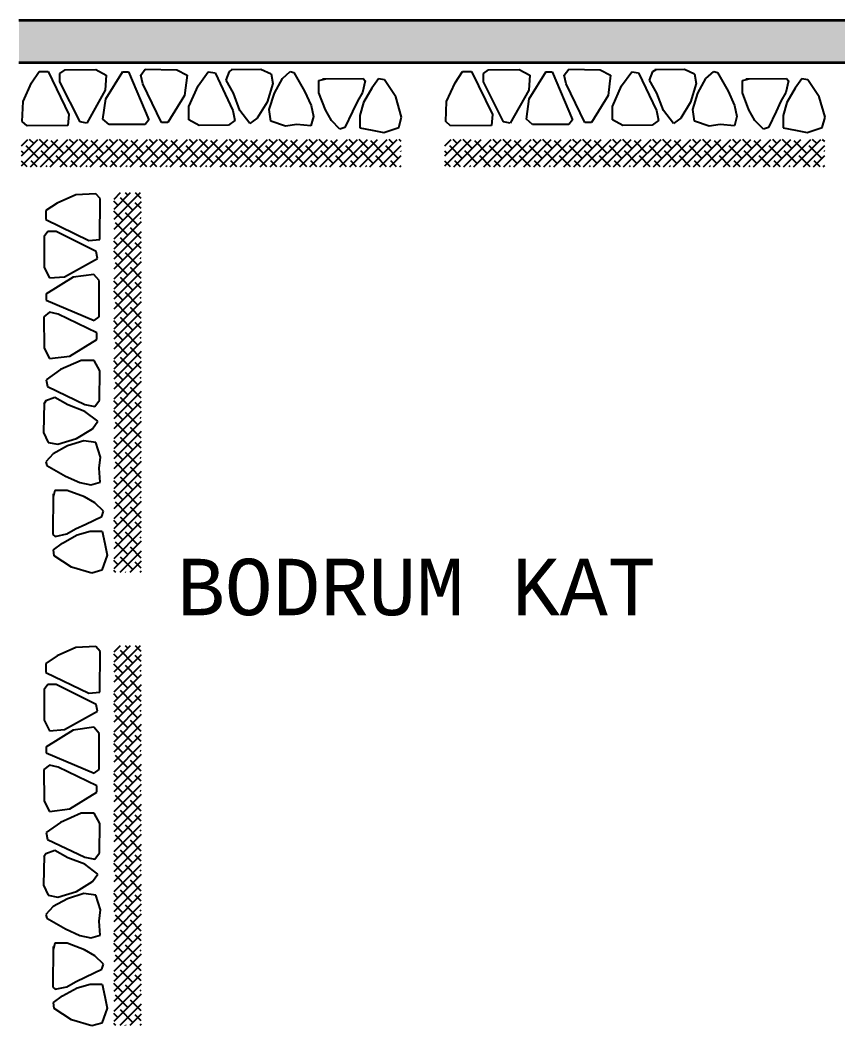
# Model space of a CAD drawing. Header units: inches. Extents: x -7543 to -822, y 102837 to 190349.
# Drawn here: x -827.0987 to -827.0408, y 102836.7266 to 102836.7979 of the extents above; entities that cross this region are included whole.
import ezdxf

# ---------------------------------------------------------------- set-up
doc = ezdxf.new("R2010")
doc.units = ezdxf.units.IN
doc.header["$MEASUREMENT"] = 0
doc.layers.add('DUVAR', color=7, linetype='Continuous', lineweight=35, true_color=0xfc4642)
doc.layers.add('TARAMA', color=8, linetype='Continuous', lineweight=25)
doc.layers.add('YAZI', color=7, linetype='Continuous', lineweight=25)
doc.styles.add('ISIM', font='monos.ttf', dxfattribs={"width": 1.1, "height": 200})

msp = doc.modelspace()

# ---------------------------------------------------------------- linework, layer by layer
at = {"layer": 'DUVAR'}
for p, q in [((-827.098792, 102836.797885), (-827.008377, 102836.797885)), ((-827.098792, 102836.794885), (-827.008377, 102836.794885))]:
    msp.add_line(p, q, dxfattribs=at)
msp.add_solid([(-827.008377, 102836.794885), (-827.008377, 102836.797885), (-827.098792, 102836.794885), (-827.098792, 102836.797885)], dxfattribs=at)
at = {"layer": 'TARAMA'}
for p, q in [((-827.097897, 102836.793453), (-827.09736, 102836.794237)), ((-827.09736, 102836.794237), (-827.096726, 102836.794237)), ((-827.096726, 102836.794237), (-827.095252, 102836.791194)), ((-827.095883, 102836.794099), (-827.095523, 102836.794359)), ((-827.095563, 102836.794369), (-827.093342, 102836.794379)), ((-827.093342, 102836.794379), (-827.092601, 102836.793979)), ((-827.092641, 102836.792319), (-827.091441, 102836.794239)), ((-827.09016, 102836.793979), (-827.08984, 102836.794399)), ((-827.08984, 102836.794399), (-827.087619, 102836.794359)), ((-827.087619, 102836.794359), (-827.086879, 102836.793979)), ((-827.084118, 102836.79362), (-827.083878, 102836.794239)), ((-827.083878, 102836.794239), (-827.083658, 102836.79438)), ((-827.083758, 102836.794379), (-827.081657, 102836.794409)), ((-827.081657, 102836.794409), (-827.080937, 102836.794079)), ((-827.080136, 102836.793739), (-827.079576, 102836.794239)), ((-827.079576, 102836.794239), (-827.079316, 102836.794179)), ((-827.06791, 102836.793453), (-827.067373, 102836.794237)), ((-827.067373, 102836.794237), (-827.066739, 102836.794237)), ((-827.066739, 102836.794237), (-827.065265, 102836.791194)), ((-827.065896, 102836.794099), (-827.065536, 102836.794359)), ((-827.065576, 102836.794369), (-827.063355, 102836.794379)), ((-827.063355, 102836.794379), (-827.062614, 102836.793979)), ((-827.062654, 102836.792319), (-827.061454, 102836.794239)), ((-827.060173, 102836.793979), (-827.059853, 102836.794399)), ((-827.059853, 102836.794399), (-827.057632, 102836.794359)), ((-827.057632, 102836.794359), (-827.056892, 102836.793979)), ((-827.054131, 102836.79362), (-827.053891, 102836.794239)), ((-827.053891, 102836.794239), (-827.053671, 102836.79438)), ((-827.053771, 102836.794379), (-827.05167, 102836.794409)), ((-827.05167, 102836.794409), (-827.05095, 102836.794079)), ((-827.05015, 102836.793739), (-827.049589, 102836.794239)), ((-827.049589, 102836.794239), (-827.049329, 102836.794179)), ((-827.095883, 102836.793519), (-827.095883, 102836.794099)), ((-827.094462, 102836.790679), (-827.095883, 102836.793519)), ((-827.092601, 102836.793979), (-827.092681, 102836.792919)), ((-827.091441, 102836.794219), (-827.091021, 102836.794219)), ((-827.091021, 102836.794219), (-827.08958, 102836.790819)), ((-827.09002, 102836.793379), (-827.09016, 102836.793979)), ((-827.086879, 102836.793979), (-827.087059, 102836.792539)), ((-827.086099, 102836.793219), (-827.085379, 102836.794219)), ((-827.085379, 102836.794219), (-827.084898, 102836.794139)), ((-827.084898, 102836.794139), (-827.083638, 102836.791479)), ((-827.083598, 102836.792699), (-827.084118, 102836.79362)), ((-827.080937, 102836.794079), (-827.080817, 102836.793399)), ((-827.080697, 102836.792719), (-827.080136, 102836.793739)), ((-827.079316, 102836.794179), (-827.078556, 102836.792859)), ((-827.077542, 102836.793619), (-827.077059, 102836.793722)), ((-827.077542, 102836.792739), (-827.077542, 102836.793619)), ((-827.077302, 102836.793719), (-827.074421, 102836.793759)), ((-827.074281, 102836.793579), (-827.074461, 102836.792759)), ((-827.074421, 102836.793759), (-827.074281, 102836.793579)), ((-827.073335, 102836.793715), (-827.07381, 102836.793059)), ((-827.07291, 102836.793659), (-827.073335, 102836.793715)), ((-827.072109, 102836.792439), (-827.07291, 102836.793659)), ((-827.065896, 102836.793519), (-827.065896, 102836.794099)), ((-827.064475, 102836.790679), (-827.065896, 102836.793519)), ((-827.062614, 102836.793979), (-827.062694, 102836.792919)), ((-827.061454, 102836.794219), (-827.061034, 102836.794219)), ((-827.061034, 102836.794219), (-827.059593, 102836.790819)), ((-827.060033, 102836.793379), (-827.060173, 102836.793979)), ((-827.056892, 102836.793979), (-827.057072, 102836.792539)), ((-827.056112, 102836.793219), (-827.055392, 102836.794219)), ((-827.055392, 102836.794219), (-827.054911, 102836.794139)), ((-827.054911, 102836.794139), (-827.053651, 102836.791479)), ((-827.053611, 102836.792699), (-827.054131, 102836.79362)), ((-827.05095, 102836.794079), (-827.05083, 102836.793399)), ((-827.05071, 102836.792719), (-827.05015, 102836.793739)), ((-827.049329, 102836.794179), (-827.048569, 102836.792859)), ((-827.047555, 102836.793619), (-827.047072, 102836.793722)), ((-827.047555, 102836.792739), (-827.047555, 102836.793619)), ((-827.047315, 102836.793719), (-827.044434, 102836.793759)), ((-827.044294, 102836.793579), (-827.044474, 102836.792759)), ((-827.044434, 102836.793759), (-827.044294, 102836.793579)), ((-827.043348, 102836.793715), (-827.043823, 102836.793059)), ((-827.042923, 102836.793659), (-827.043348, 102836.793715)), ((-827.042122, 102836.792439), (-827.042923, 102836.793659)), ((-827.09849, 102836.792131), (-827.097897, 102836.793453)), ((-827.092681, 102836.792919), (-827.093982, 102836.790579)), ((-827.0887, 102836.790639), (-827.09002, 102836.793379)), ((-827.086749, 102836.791759), (-827.086099, 102836.793219)), ((-827.080817, 102836.793399), (-827.081217, 102836.792079)), ((-827.078556, 102836.792859), (-827.078096, 102836.791839)), ((-827.07381, 102836.793059), (-827.07439, 102836.792039)), ((-827.068503, 102836.792131), (-827.06791, 102836.793453)), ((-827.062694, 102836.792919), (-827.063995, 102836.790579)), ((-827.058713, 102836.790639), (-827.060033, 102836.793379)), ((-827.056762, 102836.791759), (-827.056112, 102836.793219)), ((-827.05083, 102836.793399), (-827.05123, 102836.792079)), ((-827.048569, 102836.792859), (-827.048109, 102836.791839)), ((-827.043823, 102836.793059), (-827.044403, 102836.792039)), ((-827.098558, 102836.790699), (-827.09849, 102836.792131)), ((-827.092841, 102836.790859), (-827.092641, 102836.792319)), ((-827.087059, 102836.792539), (-827.08824, 102836.790639)), ((-827.083138, 102836.791479), (-827.083598, 102836.792699)), ((-827.081067, 102836.791559), (-827.080697, 102836.792719)), ((-827.077082, 102836.791519), (-827.077542, 102836.792739)), ((-827.074821, 102836.792139), (-827.075161, 102836.791409)), ((-827.074461, 102836.792759), (-827.074821, 102836.792139)), ((-827.071689, 102836.790999), (-827.072109, 102836.792439)), ((-827.068571, 102836.790699), (-827.068503, 102836.792131)), ((-827.062855, 102836.790859), (-827.062654, 102836.792319)), ((-827.057072, 102836.792539), (-827.058253, 102836.790639)), ((-827.053151, 102836.791479), (-827.053611, 102836.792699)), ((-827.05108, 102836.791559), (-827.05071, 102836.792719)), ((-827.047095, 102836.791519), (-827.047555, 102836.792739)), ((-827.044834, 102836.792139), (-827.045174, 102836.791409)), ((-827.044474, 102836.792759), (-827.044834, 102836.792139)), ((-827.041702, 102836.790999), (-827.042122, 102836.792439)), ((-827.086749, 102836.790819), (-827.086749, 102836.791759)), ((-827.083638, 102836.791479), (-827.083498, 102836.790769)), ((-827.082437, 102836.790559), (-827.083138, 102836.791479)), ((-827.081217, 102836.792079), (-827.081917, 102836.790939)), ((-827.080947, 102836.790719), (-827.081067, 102836.791559)), ((-827.078096, 102836.791839), (-827.077936, 102836.791059)), ((-827.076662, 102836.790779), (-827.077082, 102836.791519)), ((-827.075161, 102836.791409), (-827.075701, 102836.790279)), ((-827.07439, 102836.792039), (-827.07465, 102836.79112)), ((-827.056762, 102836.790819), (-827.056762, 102836.791759)), ((-827.053651, 102836.791479), (-827.053511, 102836.790769)), ((-827.05245, 102836.790559), (-827.053151, 102836.791479)), ((-827.05123, 102836.792079), (-827.05193, 102836.790939)), ((-827.05096, 102836.790719), (-827.05108, 102836.791559)), ((-827.048109, 102836.791839), (-827.047949, 102836.791059)), ((-827.046675, 102836.790779), (-827.047095, 102836.791519)), ((-827.045174, 102836.791409), (-827.045714, 102836.790279)), ((-827.044403, 102836.792039), (-827.044663, 102836.79112)), ((-827.098214, 102836.790396), (-827.098558, 102836.790699)), ((-827.095252, 102836.791194), (-827.095321, 102836.790423)), ((-827.093982, 102836.790579), (-827.094462, 102836.790679)), ((-827.092401, 102836.790479), (-827.092841, 102836.790859)), ((-827.08958, 102836.790819), (-827.08984, 102836.790479)), ((-827.086019, 102836.790419), (-827.086749, 102836.790819)), ((-827.083498, 102836.790769), (-827.083938, 102836.790439)), ((-827.081917, 102836.790939), (-827.082437, 102836.790559)), ((-827.079903, 102836.790379), (-827.080947, 102836.790719)), ((-827.077936, 102836.791059), (-827.078116, 102836.790399)), ((-827.076061, 102836.790159), (-827.076662, 102836.790779)), ((-827.07465, 102836.79112), (-827.07465, 102836.790253)), ((-827.071889, 102836.790279), (-827.071689, 102836.790999)), ((-827.068227, 102836.790396), (-827.068571, 102836.790699)), ((-827.065265, 102836.791194), (-827.065334, 102836.790423)), ((-827.063995, 102836.790579), (-827.064475, 102836.790679)), ((-827.062414, 102836.790479), (-827.062855, 102836.790859)), ((-827.059593, 102836.790819), (-827.059853, 102836.790479)), ((-827.056032, 102836.790419), (-827.056762, 102836.790819)), ((-827.053511, 102836.790769), (-827.053951, 102836.790439)), ((-827.05193, 102836.790939), (-827.05245, 102836.790559)), ((-827.049916, 102836.790379), (-827.05096, 102836.790719)), ((-827.047949, 102836.791059), (-827.048129, 102836.790399)), ((-827.046075, 102836.790159), (-827.046675, 102836.790779)), ((-827.044663, 102836.79112), (-827.044663, 102836.790253)), ((-827.041902, 102836.790279), (-827.041702, 102836.790999)), ((-827.095321, 102836.790423), (-827.098214, 102836.790396)), ((-827.08984, 102836.790479), (-827.092401, 102836.790479)), ((-827.08824, 102836.790639), (-827.0887, 102836.790639)), ((-827.083938, 102836.790439), (-827.086019, 102836.790419)), ((-827.079116, 102836.790479), (-827.079903, 102836.790379)), ((-827.078116, 102836.790399), (-827.079116, 102836.790479)), ((-827.075701, 102836.790279), (-827.076061, 102836.790159)), ((-827.07465, 102836.790253), (-827.073782, 102836.790079)), ((-827.073782, 102836.790079), (-827.07295, 102836.789912)), ((-827.07295, 102836.789912), (-827.071889, 102836.790279)), ((-827.065334, 102836.790423), (-827.068227, 102836.790396)), ((-827.059853, 102836.790479), (-827.062414, 102836.790479)), ((-827.058253, 102836.790639), (-827.058713, 102836.790639)), ((-827.053951, 102836.790439), (-827.056032, 102836.790419)), ((-827.049129, 102836.790479), (-827.049916, 102836.790379)), ((-827.048129, 102836.790399), (-827.049129, 102836.790479)), ((-827.045714, 102836.790279), (-827.046075, 102836.790159)), ((-827.044663, 102836.790253), (-827.043795, 102836.790079)), ((-827.043795, 102836.790079), (-827.042963, 102836.789912)), ((-827.042963, 102836.789912), (-827.041902, 102836.790279)), ((-827.098616, 102836.788981), (-827.098158, 102836.789439)), ((-827.098616, 102836.788274), (-827.097451, 102836.789439)), ((-827.098616, 102836.787567), (-827.096744, 102836.789439)), ((-827.097741, 102836.78915), (-827.09803, 102836.789439)), ((-827.097979, 102836.787497), (-827.096037, 102836.789439)), ((-827.09668, 102836.788796), (-827.097323, 102836.789439)), ((-827.097272, 102836.787497), (-827.09533, 102836.789439)), ((-827.096565, 102836.787497), (-827.094622, 102836.789439)), ((-827.095619, 102836.788443), (-827.096503, 102836.789326)), ((-827.095858, 102836.787497), (-827.093915, 102836.789439)), ((-827.094912, 102836.78915), (-827.095202, 102836.789439)), ((-827.095151, 102836.787497), (-827.093208, 102836.789439)), ((-827.093852, 102836.788796), (-827.094495, 102836.789439)), ((-827.094444, 102836.787497), (-827.092501, 102836.789439)), ((-827.093737, 102836.787497), (-827.091794, 102836.789439)), ((-827.092791, 102836.788443), (-827.093675, 102836.789326)), ((-827.093029, 102836.787497), (-827.091087, 102836.789439)), ((-827.092084, 102836.78915), (-827.092374, 102836.789439)), ((-827.092322, 102836.787497), (-827.09038, 102836.789439)), ((-827.091023, 102836.788796), (-827.091667, 102836.789439)), ((-827.091615, 102836.787497), (-827.089673, 102836.789439)), ((-827.090908, 102836.787497), (-827.088966, 102836.789439)), ((-827.089962, 102836.788443), (-827.090846, 102836.789326)), ((-827.090201, 102836.787497), (-827.088258, 102836.789439)), ((-827.089255, 102836.78915), (-827.089545, 102836.789439)), ((-827.089494, 102836.787497), (-827.087551, 102836.789439)), ((-827.088195, 102836.788796), (-827.088838, 102836.789439)), ((-827.088787, 102836.787497), (-827.086844, 102836.789439)), ((-827.08808, 102836.787497), (-827.086137, 102836.789439)), ((-827.087134, 102836.788443), (-827.088018, 102836.789326)), ((-827.087373, 102836.787497), (-827.08543, 102836.789439)), ((-827.086427, 102836.78915), (-827.086717, 102836.789439)), ((-827.086665, 102836.787497), (-827.084723, 102836.789439)), ((-827.085366, 102836.788796), (-827.08601, 102836.789439)), ((-827.085958, 102836.787497), (-827.084016, 102836.789439)), ((-827.085251, 102836.787497), (-827.083309, 102836.789439)), ((-827.084306, 102836.788443), (-827.08519, 102836.789326)), ((-827.084544, 102836.787497), (-827.082602, 102836.789439)), ((-827.083599, 102836.78915), (-827.083888, 102836.789439)), ((-827.083837, 102836.787497), (-827.081895, 102836.789439)), ((-827.082538, 102836.788796), (-827.083181, 102836.789439)), ((-827.08313, 102836.787497), (-827.081187, 102836.789439)), ((-827.082423, 102836.787497), (-827.08048, 102836.789439)), ((-827.081477, 102836.788443), (-827.082361, 102836.789326)), ((-827.081716, 102836.787497), (-827.079773, 102836.789439)), ((-827.08077, 102836.78915), (-827.08106, 102836.789439)), ((-827.081009, 102836.787497), (-827.079066, 102836.789439)), ((-827.079709, 102836.788796), (-827.080353, 102836.789439)), ((-827.080301, 102836.787497), (-827.078359, 102836.789439)), ((-827.079594, 102836.787497), (-827.077652, 102836.789439)), ((-827.078649, 102836.788443), (-827.079533, 102836.789326)), ((-827.078887, 102836.787497), (-827.076945, 102836.789439)), ((-827.077942, 102836.78915), (-827.078231, 102836.789439)), ((-827.07818, 102836.787497), (-827.076238, 102836.789439)), ((-827.076881, 102836.788796), (-827.077524, 102836.789439)), ((-827.077473, 102836.787497), (-827.075531, 102836.789439)), ((-827.076766, 102836.787497), (-827.074823, 102836.789439)), ((-827.07582, 102836.788443), (-827.076704, 102836.789326)), ((-827.076059, 102836.787497), (-827.074116, 102836.789439)), ((-827.075113, 102836.78915), (-827.075403, 102836.789439)), ((-827.075352, 102836.787497), (-827.073409, 102836.789439)), ((-827.074053, 102836.788796), (-827.074696, 102836.789439)), ((-827.074645, 102836.787497), (-827.072702, 102836.789439)), ((-827.073938, 102836.787497), (-827.071995, 102836.789439)), ((-827.072992, 102836.788443), (-827.073876, 102836.789326)), ((-827.072285, 102836.78915), (-827.072575, 102836.789439)), ((-827.07172, 102836.789292), (-827.071868, 102836.789439)), ((-827.068629, 102836.788981), (-827.068171, 102836.789439)), ((-827.068629, 102836.788274), (-827.067464, 102836.789439)), ((-827.068629, 102836.787567), (-827.066757, 102836.789439)), ((-827.067754, 102836.78915), (-827.068044, 102836.789439)), ((-827.067992, 102836.787497), (-827.06605, 102836.789439)), ((-827.066693, 102836.788796), (-827.067336, 102836.789439)), ((-827.067285, 102836.787497), (-827.065343, 102836.789439)), ((-827.066578, 102836.787497), (-827.064635, 102836.789439)), ((-827.065632, 102836.788443), (-827.066516, 102836.789326)), ((-827.065871, 102836.787497), (-827.063928, 102836.789439)), ((-827.064925, 102836.78915), (-827.065215, 102836.789439)), ((-827.065164, 102836.787497), (-827.063221, 102836.789439)), ((-827.063865, 102836.788796), (-827.064508, 102836.789439)), ((-827.064457, 102836.787497), (-827.062514, 102836.789439)), ((-827.06375, 102836.787497), (-827.061807, 102836.789439)), ((-827.062804, 102836.788443), (-827.063688, 102836.789326)), ((-827.063042, 102836.787497), (-827.0611, 102836.789439)), ((-827.062097, 102836.78915), (-827.062387, 102836.789439)), ((-827.062335, 102836.787497), (-827.060393, 102836.789439)), ((-827.061036, 102836.788796), (-827.06168, 102836.789439)), ((-827.061628, 102836.787497), (-827.059686, 102836.789439)), ((-827.060921, 102836.787497), (-827.058979, 102836.789439)), ((-827.059976, 102836.788443), (-827.060859, 102836.789326)), ((-827.060214, 102836.787497), (-827.058272, 102836.789439)), ((-827.059268, 102836.78915), (-827.059558, 102836.789439)), ((-827.059507, 102836.787497), (-827.057564, 102836.789439)), ((-827.058208, 102836.788796), (-827.058851, 102836.789439)), ((-827.0588, 102836.787497), (-827.056857, 102836.789439)), ((-827.058093, 102836.787497), (-827.05615, 102836.789439)), ((-827.057147, 102836.788443), (-827.058031, 102836.789326)), ((-827.057386, 102836.787497), (-827.055443, 102836.789439)), ((-827.05644, 102836.78915), (-827.05673, 102836.789439)), ((-827.056678, 102836.787497), (-827.054736, 102836.789439)), ((-827.055379, 102836.788796), (-827.056023, 102836.789439)), ((-827.055971, 102836.787497), (-827.054029, 102836.789439)), ((-827.055264, 102836.787497), (-827.053322, 102836.789439)), ((-827.054319, 102836.788443), (-827.055203, 102836.789326)), ((-827.054557, 102836.787497), (-827.052615, 102836.789439)), ((-827.053612, 102836.78915), (-827.053901, 102836.789439)), ((-827.05385, 102836.787497), (-827.051908, 102836.789439)), ((-827.052551, 102836.788796), (-827.053194, 102836.789439)), ((-827.053143, 102836.787497), (-827.0512, 102836.789439)), ((-827.052436, 102836.787497), (-827.050493, 102836.789439)), ((-827.05149, 102836.788443), (-827.052374, 102836.789326)), ((-827.051729, 102836.787497), (-827.049786, 102836.789439)), ((-827.050783, 102836.78915), (-827.051073, 102836.789439)), ((-827.051022, 102836.787497), (-827.049079, 102836.789439)), ((-827.049722, 102836.788796), (-827.050366, 102836.789439)), ((-827.050315, 102836.787497), (-827.048372, 102836.789439)), ((-827.049607, 102836.787497), (-827.047665, 102836.789439)), ((-827.048662, 102836.788443), (-827.049546, 102836.789326)), ((-827.0489, 102836.787497), (-827.046958, 102836.789439)), ((-827.047955, 102836.78915), (-827.048245, 102836.789439)), ((-827.048193, 102836.787497), (-827.046251, 102836.789439)), ((-827.046894, 102836.788796), (-827.047537, 102836.789439)), ((-827.047486, 102836.787497), (-827.045544, 102836.789439)), ((-827.046779, 102836.787497), (-827.044836, 102836.789439)), ((-827.045833, 102836.788443), (-827.046717, 102836.789326)), ((-827.046072, 102836.787497), (-827.044129, 102836.789439)), ((-827.045126, 102836.78915), (-827.045416, 102836.789439)), ((-827.045365, 102836.787497), (-827.043422, 102836.789439)), ((-827.044066, 102836.788796), (-827.044709, 102836.789439)), ((-827.044658, 102836.787497), (-827.042715, 102836.789439)), ((-827.043951, 102836.787497), (-827.042008, 102836.789439)), ((-827.043005, 102836.788443), (-827.043889, 102836.789326)), ((-827.042298, 102836.78915), (-827.042588, 102836.789439)), ((-827.041733, 102836.789292), (-827.041881, 102836.789439)), ((-827.098448, 102836.788443), (-827.098616, 102836.788611)), ((-827.097387, 102836.788089), (-827.098271, 102836.788973)), ((-827.096326, 102836.787735), (-827.09721, 102836.788619)), ((-827.094559, 102836.788089), (-827.095443, 102836.788973)), ((-827.093498, 102836.787735), (-827.094382, 102836.788619)), ((-827.09173, 102836.788089), (-827.092614, 102836.788973)), ((-827.09067, 102836.787735), (-827.091553, 102836.788619)), ((-827.088902, 102836.788089), (-827.089786, 102836.788973)), ((-827.087841, 102836.787735), (-827.088725, 102836.788619)), ((-827.086073, 102836.788089), (-827.086957, 102836.788973)), ((-827.085013, 102836.787735), (-827.085897, 102836.788619)), ((-827.083245, 102836.788089), (-827.084129, 102836.788973)), ((-827.082184, 102836.787735), (-827.083068, 102836.788619)), ((-827.080417, 102836.788089), (-827.0813, 102836.788973)), ((-827.079356, 102836.787735), (-827.08024, 102836.788619)), ((-827.077588, 102836.788089), (-827.078472, 102836.788973)), ((-827.076527, 102836.787735), (-827.077411, 102836.788619)), ((-827.07476, 102836.788089), (-827.075644, 102836.788973)), ((-827.073699, 102836.787735), (-827.074583, 102836.788619)), ((-827.07323, 102836.787497), (-827.07172, 102836.789008)), ((-827.071931, 102836.788089), (-827.072815, 102836.788973)), ((-827.07172, 102836.788585), (-827.071754, 102836.788619)), ((-827.068461, 102836.788443), (-827.068629, 102836.788611)), ((-827.0674, 102836.788089), (-827.068284, 102836.788973)), ((-827.066339, 102836.787735), (-827.067223, 102836.788619)), ((-827.064572, 102836.788089), (-827.065456, 102836.788973)), ((-827.063511, 102836.787735), (-827.064395, 102836.788619)), ((-827.061743, 102836.788089), (-827.062627, 102836.788973)), ((-827.060683, 102836.787735), (-827.061567, 102836.788619)), ((-827.058915, 102836.788089), (-827.059799, 102836.788973)), ((-827.057854, 102836.787735), (-827.058738, 102836.788619)), ((-827.056086, 102836.788089), (-827.05697, 102836.788973)), ((-827.055026, 102836.787735), (-827.05591, 102836.788619)), ((-827.053258, 102836.788089), (-827.054142, 102836.788973)), ((-827.052197, 102836.787735), (-827.053081, 102836.788619)), ((-827.05043, 102836.788089), (-827.051313, 102836.788973)), ((-827.049369, 102836.787735), (-827.050253, 102836.788619)), ((-827.047601, 102836.788089), (-827.048485, 102836.788973)), ((-827.04654, 102836.787735), (-827.047424, 102836.788619)), ((-827.044773, 102836.788089), (-827.045657, 102836.788973)), ((-827.043712, 102836.787735), (-827.044596, 102836.788619)), ((-827.043243, 102836.787497), (-827.041733, 102836.789008)), ((-827.041944, 102836.788089), (-827.042828, 102836.788973)), ((-827.041733, 102836.788585), (-827.041768, 102836.788619)), ((-827.098209, 102836.787497), (-827.098616, 102836.787904)), ((-827.097502, 102836.787497), (-827.097917, 102836.787912)), ((-827.095381, 102836.787497), (-827.09615, 102836.788266)), ((-827.094674, 102836.787497), (-827.095089, 102836.787912)), ((-827.092552, 102836.787497), (-827.093321, 102836.788266)), ((-827.091845, 102836.787497), (-827.092261, 102836.787912)), ((-827.089724, 102836.787497), (-827.090493, 102836.788266)), ((-827.089017, 102836.787497), (-827.089432, 102836.787912)), ((-827.086896, 102836.787497), (-827.087664, 102836.788266)), ((-827.086188, 102836.787497), (-827.086604, 102836.787912)), ((-827.084067, 102836.787497), (-827.084836, 102836.788266)), ((-827.08336, 102836.787497), (-827.083775, 102836.787912)), ((-827.081239, 102836.787497), (-827.082008, 102836.788266)), ((-827.080532, 102836.787497), (-827.080947, 102836.787912)), ((-827.07841, 102836.787497), (-827.079179, 102836.788266)), ((-827.077703, 102836.787497), (-827.078118, 102836.787912)), ((-827.075582, 102836.787497), (-827.076351, 102836.788266)), ((-827.074875, 102836.787497), (-827.07529, 102836.787912)), ((-827.072753, 102836.787497), (-827.073522, 102836.788266)), ((-827.072523, 102836.787497), (-827.07172, 102836.7883)), ((-827.072046, 102836.787497), (-827.072462, 102836.787912)), ((-827.068222, 102836.787497), (-827.068629, 102836.787904)), ((-827.067515, 102836.787497), (-827.06793, 102836.787912)), ((-827.065394, 102836.787497), (-827.066163, 102836.788266)), ((-827.064687, 102836.787497), (-827.065102, 102836.787912)), ((-827.062565, 102836.787497), (-827.063334, 102836.788266)), ((-827.061858, 102836.787497), (-827.062274, 102836.787912)), ((-827.059737, 102836.787497), (-827.060506, 102836.788266)), ((-827.05903, 102836.787497), (-827.059445, 102836.787912)), ((-827.056909, 102836.787497), (-827.057677, 102836.788266)), ((-827.056202, 102836.787497), (-827.056617, 102836.787912)), ((-827.05408, 102836.787497), (-827.054849, 102836.788266)), ((-827.053373, 102836.787497), (-827.053788, 102836.787912)), ((-827.051252, 102836.787497), (-827.052021, 102836.788266)), ((-827.050545, 102836.787497), (-827.05096, 102836.787912)), ((-827.048423, 102836.787497), (-827.049192, 102836.788266)), ((-827.047716, 102836.787497), (-827.048131, 102836.787912)), ((-827.045595, 102836.787497), (-827.046364, 102836.788266)), ((-827.044888, 102836.787497), (-827.045303, 102836.787912)), ((-827.042766, 102836.787497), (-827.043535, 102836.788266)), ((-827.042536, 102836.787497), (-827.041733, 102836.7883)), ((-827.042059, 102836.787497), (-827.042475, 102836.787912)), ((-827.096795, 102836.787497), (-827.096857, 102836.787559)), ((-827.093967, 102836.787497), (-827.094028, 102836.787559)), ((-827.091138, 102836.787497), (-827.0912, 102836.787559)), ((-827.08831, 102836.787497), (-827.088372, 102836.787559)), ((-827.085481, 102836.787497), (-827.085543, 102836.787559)), ((-827.082653, 102836.787497), (-827.082715, 102836.787559)), ((-827.079825, 102836.787497), (-827.079886, 102836.787559)), ((-827.076996, 102836.787497), (-827.077058, 102836.787559)), ((-827.074168, 102836.787497), (-827.074229, 102836.787559)), ((-827.071816, 102836.787497), (-827.07172, 102836.787593)), ((-827.066808, 102836.787497), (-827.06687, 102836.787559)), ((-827.06398, 102836.787497), (-827.064041, 102836.787559)), ((-827.061151, 102836.787497), (-827.061213, 102836.787559)), ((-827.058323, 102836.787497), (-827.058385, 102836.787559)), ((-827.055494, 102836.787497), (-827.055556, 102836.787559)), ((-827.052666, 102836.787497), (-827.052728, 102836.787559)), ((-827.049838, 102836.787497), (-827.049899, 102836.787559)), ((-827.047009, 102836.787497), (-827.047071, 102836.787559)), ((-827.044181, 102836.787497), (-827.044242, 102836.787559)), ((-827.041829, 102836.787497), (-827.041733, 102836.787593)), ((-827.094765, 102836.785517), (-827.096087, 102836.784924)), ((-827.093333, 102836.785586), (-827.094765, 102836.785517)), ((-827.09303, 102836.785241), (-827.093333, 102836.785586)), ((-827.093058, 102836.782348), (-827.09303, 102836.785241)), ((-827.091616, 102836.785643), (-827.092074, 102836.785185)), ((-827.090909, 102836.785643), (-827.092074, 102836.784478)), ((-827.090202, 102836.785643), (-827.092074, 102836.783771)), ((-827.091784, 102836.784768), (-827.092074, 102836.785058)), ((-827.090132, 102836.785006), (-827.092074, 102836.783064)), ((-827.090724, 102836.784414), (-827.091607, 102836.785298)), ((-827.091077, 102836.785475), (-827.091245, 102836.785643)), ((-827.090132, 102836.785237), (-827.090538, 102836.785643)), ((-827.096087, 102836.784924), (-827.096872, 102836.784387)), ((-827.096872, 102836.784387), (-827.096872, 102836.783754)), ((-827.091431, 102836.783707), (-827.092074, 102836.784351)), ((-827.090132, 102836.784299), (-827.092074, 102836.782357)), ((-827.090132, 102836.784529), (-827.090547, 102836.784945)), ((-827.096872, 102836.783754), (-827.093829, 102836.782279)), ((-827.090132, 102836.783592), (-827.092074, 102836.78165)), ((-827.09037, 102836.783354), (-827.091254, 102836.784238)), ((-827.090132, 102836.783822), (-827.090193, 102836.783884)), ((-827.096733, 102836.78291), (-827.096993, 102836.78255)), ((-827.096153, 102836.78291), (-827.096733, 102836.78291)), ((-827.093314, 102836.781489), (-827.096153, 102836.78291)), ((-827.090132, 102836.782885), (-827.092074, 102836.780943)), ((-827.091077, 102836.782647), (-827.091961, 102836.78353)), ((-827.090132, 102836.782408), (-827.0909, 102836.783177)), ((-827.097003, 102836.78259), (-827.097013, 102836.780369)), ((-827.093829, 102836.782279), (-827.093058, 102836.782348)), ((-827.091784, 102836.78194), (-827.092074, 102836.782229)), ((-827.090132, 102836.782178), (-827.092074, 102836.780235)), ((-827.090724, 102836.781586), (-827.091607, 102836.78247)), ((-827.090132, 102836.781701), (-827.090547, 102836.782116)), ((-827.093214, 102836.781009), (-827.093314, 102836.781489)), ((-827.091431, 102836.780879), (-827.092074, 102836.781522)), ((-827.090132, 102836.781471), (-827.092074, 102836.779528)), ((-827.09037, 102836.780525), (-827.091254, 102836.781409)), ((-827.095553, 102836.779709), (-827.093214, 102836.781009)), ((-827.090132, 102836.780764), (-827.092074, 102836.778821)), ((-827.091077, 102836.779818), (-827.091961, 102836.780702)), ((-827.090132, 102836.780994), (-827.090193, 102836.781056)), ((-827.097013, 102836.780369), (-827.096613, 102836.779629)), ((-827.090132, 102836.780057), (-827.092074, 102836.778114)), ((-827.090132, 102836.77958), (-827.0909, 102836.780349)), ((-827.094953, 102836.779669), (-827.096873, 102836.778468)), ((-827.096613, 102836.779629), (-827.095553, 102836.779709)), ((-827.093494, 102836.779869), (-827.094953, 102836.779669)), ((-827.093114, 102836.779429), (-827.093494, 102836.779869)), ((-827.093114, 102836.776868), (-827.093114, 102836.779429)), ((-827.091784, 102836.779111), (-827.092074, 102836.779401)), ((-827.090132, 102836.77935), (-827.092074, 102836.777407)), ((-827.090724, 102836.778758), (-827.091607, 102836.779641)), ((-827.090132, 102836.778873), (-827.090547, 102836.779288)), ((-827.091431, 102836.77805), (-827.092074, 102836.778694)), ((-827.090132, 102836.778642), (-827.092074, 102836.7767)), ((-827.09037, 102836.777697), (-827.091254, 102836.778581)), ((-827.096853, 102836.778468), (-827.096853, 102836.778048)), ((-827.096853, 102836.778048), (-827.093454, 102836.776607)), ((-827.090132, 102836.777935), (-827.092074, 102836.775993)), ((-827.091077, 102836.77699), (-827.091961, 102836.777874)), ((-827.090132, 102836.778165), (-827.090193, 102836.778227)), ((-827.096613, 102836.777188), (-827.097033, 102836.776868)), ((-827.096013, 102836.777048), (-827.096613, 102836.777188)), ((-827.090132, 102836.777228), (-827.092074, 102836.775286)), ((-827.090132, 102836.776751), (-827.0909, 102836.77752)), ((-827.097033, 102836.776868), (-827.096993, 102836.774647)), ((-827.093274, 102836.775727), (-827.096013, 102836.777048)), ((-827.093454, 102836.776607), (-827.093114, 102836.776868)), ((-827.091784, 102836.776283), (-827.092074, 102836.776572)), ((-827.090132, 102836.776521), (-827.092074, 102836.774579)), ((-827.090724, 102836.775929), (-827.091607, 102836.776813)), ((-827.090132, 102836.776044), (-827.090547, 102836.776459)), ((-827.093274, 102836.775267), (-827.093274, 102836.775727)), ((-827.091431, 102836.775222), (-827.092074, 102836.775865)), ((-827.090132, 102836.775814), (-827.092074, 102836.773872)), ((-827.09037, 102836.774868), (-827.091254, 102836.775752)), ((-827.095173, 102836.774086), (-827.093274, 102836.775267)), ((-827.090132, 102836.775107), (-827.092074, 102836.773164)), ((-827.091077, 102836.774161), (-827.091961, 102836.775045)), ((-827.090132, 102836.775337), (-827.090193, 102836.775399)), ((-827.096993, 102836.774647), (-827.096613, 102836.773906)), ((-827.090132, 102836.7744), (-827.092074, 102836.772457)), ((-827.090132, 102836.773923), (-827.0909, 102836.774692)), ((-827.096613, 102836.773906), (-827.095173, 102836.774086)), ((-827.094393, 102836.773776), (-827.095853, 102836.773126)), ((-827.093454, 102836.773776), (-827.094393, 102836.773776)), ((-827.093054, 102836.773046), (-827.093454, 102836.773776)), ((-827.091784, 102836.773454), (-827.092074, 102836.773744)), ((-827.090132, 102836.773693), (-827.092074, 102836.77175)), ((-827.090724, 102836.773101), (-827.091607, 102836.773985)), ((-827.090132, 102836.773216), (-827.090547, 102836.773631)), ((-827.095853, 102836.773126), (-827.096853, 102836.772406)), ((-827.093074, 102836.770965), (-827.093054, 102836.773046)), ((-827.091431, 102836.772394), (-827.092074, 102836.773037)), ((-827.090132, 102836.772986), (-827.092074, 102836.771043)), ((-827.09037, 102836.77204), (-827.091254, 102836.772924)), ((-827.096853, 102836.772406), (-827.096773, 102836.771926)), ((-827.090132, 102836.772278), (-827.092074, 102836.770336)), ((-827.091077, 102836.771333), (-827.091961, 102836.772217)), ((-827.090132, 102836.772509), (-827.090193, 102836.77257)), ((-827.096773, 102836.771926), (-827.094114, 102836.770665)), ((-827.090132, 102836.771571), (-827.092074, 102836.769629)), ((-827.090132, 102836.771094), (-827.0909, 102836.771863)), ((-827.097013, 102836.770785), (-827.097043, 102836.768684)), ((-827.096873, 102836.770905), (-827.097015, 102836.770685)), ((-827.096255, 102836.771145), (-827.096873, 102836.770905)), ((-827.095333, 102836.770625), (-827.096255, 102836.771145)), ((-827.093404, 102836.770525), (-827.093074, 102836.770965)), ((-827.091784, 102836.770626), (-827.092074, 102836.770916)), ((-827.090132, 102836.770864), (-827.092074, 102836.768922)), ((-827.090724, 102836.770272), (-827.091607, 102836.771156)), ((-827.090132, 102836.770387), (-827.090547, 102836.770803)), ((-827.094114, 102836.770165), (-827.095333, 102836.770625)), ((-827.094114, 102836.770665), (-827.093404, 102836.770525)), ((-827.093194, 102836.769465), (-827.094114, 102836.770165)), ((-827.091431, 102836.769565), (-827.092074, 102836.770208)), ((-827.090132, 102836.770157), (-827.092074, 102836.768215)), ((-827.09037, 102836.769212), (-827.091254, 102836.770095)), ((-827.093574, 102836.768944), (-827.093194, 102836.769465)), ((-827.090132, 102836.76945), (-827.092074, 102836.767508)), ((-827.091077, 102836.768504), (-827.091961, 102836.769388)), ((-827.090132, 102836.76968), (-827.090193, 102836.769742)), ((-827.097043, 102836.768684), (-827.096713, 102836.767964)), ((-827.094713, 102836.768244), (-827.093574, 102836.768944)), ((-827.090132, 102836.768743), (-827.092074, 102836.7668)), ((-827.090132, 102836.768266), (-827.0909, 102836.769035)), ((-827.096713, 102836.767964), (-827.096033, 102836.767844)), ((-827.096033, 102836.767844), (-827.094713, 102836.768244)), ((-827.094193, 102836.768094), (-827.095353, 102836.767724)), ((-827.093354, 102836.767974), (-827.094193, 102836.768094)), ((-827.093014, 102836.76693), (-827.093354, 102836.767974)), ((-827.091784, 102836.767797), (-827.092074, 102836.768087)), ((-827.090132, 102836.768036), (-827.092074, 102836.766093)), ((-827.090724, 102836.767444), (-827.091607, 102836.768328)), ((-827.090132, 102836.767559), (-827.090547, 102836.767974)), ((-827.096373, 102836.767164), (-827.096873, 102836.766604)), ((-827.095353, 102836.767724), (-827.096373, 102836.767164)), ((-827.091431, 102836.766737), (-827.092074, 102836.76738)), ((-827.090132, 102836.767329), (-827.092074, 102836.765386)), ((-827.09037, 102836.766383), (-827.091254, 102836.767267)), ((-827.096873, 102836.766604), (-827.096813, 102836.766343)), ((-827.093114, 102836.766143), (-827.093014, 102836.76693)), ((-827.090132, 102836.766622), (-827.092074, 102836.764679)), ((-827.091077, 102836.765676), (-827.091961, 102836.76656)), ((-827.090132, 102836.766852), (-827.090193, 102836.766913)), ((-827.096813, 102836.766343), (-827.095493, 102836.765583)), ((-827.093034, 102836.765143), (-827.093114, 102836.766143)), ((-827.090132, 102836.765915), (-827.092074, 102836.763972)), ((-827.090132, 102836.765438), (-827.0909, 102836.766206)), ((-827.095493, 102836.765583), (-827.094473, 102836.765123)), ((-827.094473, 102836.765123), (-827.093694, 102836.764963)), ((-827.093694, 102836.764963), (-827.093034, 102836.765143)), ((-827.091784, 102836.764969), (-827.092074, 102836.765259)), ((-827.090132, 102836.765207), (-827.092074, 102836.763265)), ((-827.090724, 102836.764615), (-827.091607, 102836.765499)), ((-827.090132, 102836.76473), (-827.090547, 102836.765146)), ((-827.096353, 102836.764329), (-827.096393, 102836.761448)), ((-827.096253, 102836.764569), (-827.096357, 102836.764086)), ((-827.095373, 102836.764569), (-827.096253, 102836.764569)), ((-827.094153, 102836.764109), (-827.095373, 102836.764569)), ((-827.091431, 102836.763908), (-827.092074, 102836.764552)), ((-827.090132, 102836.7645), (-827.092074, 102836.762558)), ((-827.09037, 102836.763555), (-827.091254, 102836.764439)), ((-827.093414, 102836.763689), (-827.094153, 102836.764109)), ((-827.092794, 102836.763089), (-827.093414, 102836.763689)), ((-827.090132, 102836.763793), (-827.092074, 102836.761851)), ((-827.091077, 102836.762848), (-827.091961, 102836.763732)), ((-827.090132, 102836.764023), (-827.090193, 102836.764085)), ((-827.092914, 102836.762729), (-827.092794, 102836.763089)), ((-827.090132, 102836.763086), (-827.092074, 102836.761144)), ((-827.090132, 102836.762609), (-827.0909, 102836.763378)), ((-827.094773, 102836.761848), (-827.094043, 102836.762188)), ((-827.094043, 102836.762188), (-827.092914, 102836.762729)), ((-827.091784, 102836.762141), (-827.092074, 102836.76243)), ((-827.090132, 102836.762379), (-827.092074, 102836.760436)), ((-827.090724, 102836.761787), (-827.091607, 102836.762671)), ((-827.090132, 102836.761902), (-827.090547, 102836.762317)), ((-827.096213, 102836.761308), (-827.095393, 102836.761488)), ((-827.095393, 102836.761488), (-827.094773, 102836.761848)), ((-827.094673, 102836.761417), (-827.093754, 102836.761678)), ((-827.093754, 102836.761678), (-827.092888, 102836.761678)), ((-827.092888, 102836.761678), (-827.092714, 102836.760809)), ((-827.091431, 102836.76108), (-827.092074, 102836.761723)), ((-827.090132, 102836.761672), (-827.092074, 102836.759729)), ((-827.09037, 102836.760726), (-827.091254, 102836.76161)), ((-827.096393, 102836.761448), (-827.096213, 102836.761308)), ((-827.09635, 102836.760363), (-827.095693, 102836.760837)), ((-827.095693, 102836.760837), (-827.094673, 102836.761417)), ((-827.092714, 102836.760809), (-827.092547, 102836.759977)), ((-827.090132, 102836.760965), (-827.092074, 102836.759022)), ((-827.091077, 102836.760019), (-827.091961, 102836.760903)), ((-827.090132, 102836.761195), (-827.090193, 102836.761257)), ((-827.096293, 102836.759937), (-827.09635, 102836.760363)), ((-827.090132, 102836.760258), (-827.091642, 102836.758747)), ((-827.090132, 102836.759781), (-827.0909, 102836.76055)), ((-827.095073, 102836.759137), (-827.096293, 102836.759937)), ((-827.092547, 102836.759977), (-827.092914, 102836.758916)), ((-827.091784, 102836.759312), (-827.092074, 102836.759602)), ((-827.090724, 102836.758959), (-827.091607, 102836.759842)), ((-827.090132, 102836.759551), (-827.090935, 102836.758747)), ((-827.090132, 102836.759074), (-827.090547, 102836.759489)), ((-827.093634, 102836.758716), (-827.095073, 102836.759137)), ((-827.092914, 102836.758916), (-827.093634, 102836.758716)), ((-827.091926, 102836.758747), (-827.092074, 102836.758895)), ((-827.091219, 102836.758747), (-827.091254, 102836.758782)), ((-827.090132, 102836.758843), (-827.090228, 102836.758747)), ((-827.094765, 102836.75344), (-827.096087, 102836.752847)), ((-827.093333, 102836.753508), (-827.094765, 102836.75344)), ((-827.09303, 102836.753164), (-827.093333, 102836.753508)), ((-827.093058, 102836.750271), (-827.09303, 102836.753164)), ((-827.091616, 102836.753566), (-827.092074, 102836.753108)), ((-827.090909, 102836.753566), (-827.092074, 102836.752401)), ((-827.090202, 102836.753566), (-827.092074, 102836.751694)), ((-827.091784, 102836.752691), (-827.092074, 102836.75298)), ((-827.090132, 102836.752929), (-827.092074, 102836.750987)), ((-827.090724, 102836.752337), (-827.091607, 102836.753221)), ((-827.091077, 102836.753398), (-827.091245, 102836.753566)), ((-827.090132, 102836.753159), (-827.090538, 102836.753566)), ((-827.096087, 102836.752847), (-827.096872, 102836.75231)), ((-827.096872, 102836.75231), (-827.096872, 102836.751676)), ((-827.091431, 102836.75163), (-827.092074, 102836.752273)), ((-827.090132, 102836.752222), (-827.092074, 102836.75028)), ((-827.090132, 102836.752452), (-827.090547, 102836.752867)), ((-827.096872, 102836.751676), (-827.093829, 102836.750202)), ((-827.090132, 102836.751515), (-827.092074, 102836.749572)), ((-827.09037, 102836.751276), (-827.091254, 102836.75216)), ((-827.090132, 102836.751745), (-827.090193, 102836.751807)), ((-827.096733, 102836.750833), (-827.096993, 102836.750473)), ((-827.096153, 102836.750833), (-827.096733, 102836.750833)), ((-827.093314, 102836.749412), (-827.096153, 102836.750833)), ((-827.090132, 102836.750808), (-827.092074, 102836.748865)), ((-827.091077, 102836.750569), (-827.091961, 102836.751453)), ((-827.090132, 102836.750331), (-827.0909, 102836.7511)), ((-827.097003, 102836.750513), (-827.097013, 102836.748292)), ((-827.093829, 102836.750202), (-827.093058, 102836.750271)), ((-827.091784, 102836.749862), (-827.092074, 102836.750152)), ((-827.090132, 102836.750101), (-827.092074, 102836.748158)), ((-827.090724, 102836.749509), (-827.091607, 102836.750393)), ((-827.093214, 102836.748932), (-827.093314, 102836.749412)), ((-827.091431, 102836.748802), (-827.092074, 102836.749445)), ((-827.090132, 102836.749394), (-827.092074, 102836.747451)), ((-827.090132, 102836.749624), (-827.090547, 102836.750039)), ((-827.095553, 102836.747631), (-827.093214, 102836.748932)), ((-827.090132, 102836.748687), (-827.092074, 102836.746744)), ((-827.09037, 102836.748448), (-827.091254, 102836.749332)), ((-827.090132, 102836.748917), (-827.090193, 102836.748978)), ((-827.097013, 102836.748292), (-827.096613, 102836.747551)), ((-827.090132, 102836.747979), (-827.092074, 102836.746037)), ((-827.091077, 102836.747741), (-827.091961, 102836.748625)), ((-827.090132, 102836.747502), (-827.0909, 102836.748271)), ((-827.094953, 102836.747591), (-827.096873, 102836.746391)), ((-827.096613, 102836.747551), (-827.095553, 102836.747631)), ((-827.093494, 102836.747792), (-827.094953, 102836.747591)), ((-827.093114, 102836.747351), (-827.093494, 102836.747792)), ((-827.093114, 102836.74479), (-827.093114, 102836.747351)), ((-827.091784, 102836.747034), (-827.092074, 102836.747324)), ((-827.090132, 102836.747272), (-827.092074, 102836.74533)), ((-827.090724, 102836.74668), (-827.091607, 102836.747564)), ((-827.090132, 102836.746795), (-827.090547, 102836.747211)), ((-827.091431, 102836.745973), (-827.092074, 102836.746617)), ((-827.090132, 102836.746565), (-827.092074, 102836.744623)), ((-827.09037, 102836.74562), (-827.091254, 102836.746504)), ((-827.096853, 102836.746391), (-827.096853, 102836.745971)), ((-827.096853, 102836.745971), (-827.093454, 102836.74453)), ((-827.090132, 102836.745858), (-827.092074, 102836.743916)), ((-827.091077, 102836.744913), (-827.091961, 102836.745796)), ((-827.090132, 102836.746088), (-827.090193, 102836.74615)), ((-827.096613, 102836.74511), (-827.097033, 102836.74479)), ((-827.096013, 102836.74497), (-827.096613, 102836.74511)), ((-827.090132, 102836.745151), (-827.092074, 102836.743209)), ((-827.090132, 102836.744674), (-827.0909, 102836.745443)), ((-827.097033, 102836.74479), (-827.096993, 102836.742569)), ((-827.093274, 102836.74365), (-827.096013, 102836.74497)), ((-827.093454, 102836.74453), (-827.093114, 102836.74479)), ((-827.091784, 102836.744205), (-827.092074, 102836.744495)), ((-827.090132, 102836.744444), (-827.092074, 102836.742501)), ((-827.090724, 102836.743852), (-827.091607, 102836.744736)), ((-827.090132, 102836.743967), (-827.090547, 102836.744382)), ((-827.093274, 102836.74319), (-827.093274, 102836.74365)), ((-827.091431, 102836.743145), (-827.092074, 102836.743788)), ((-827.090132, 102836.743737), (-827.092074, 102836.741794)), ((-827.09037, 102836.742791), (-827.091254, 102836.743675)), ((-827.095173, 102836.742009), (-827.093274, 102836.74319)), ((-827.090132, 102836.74303), (-827.092074, 102836.741087)), ((-827.091077, 102836.742084), (-827.091961, 102836.742968)), ((-827.090132, 102836.74326), (-827.090193, 102836.743322)), ((-827.096993, 102836.742569), (-827.096613, 102836.741829)), ((-827.090132, 102836.742323), (-827.092074, 102836.74038)), ((-827.090132, 102836.741846), (-827.0909, 102836.742614)), ((-827.096613, 102836.741829), (-827.095173, 102836.742009)), ((-827.094393, 102836.741699), (-827.095853, 102836.741049)), ((-827.093454, 102836.741699), (-827.094393, 102836.741699)), ((-827.093054, 102836.740969), (-827.093454, 102836.741699)), ((-827.091784, 102836.741377), (-827.092074, 102836.741667)), ((-827.090132, 102836.741615), (-827.092074, 102836.739673)), ((-827.090724, 102836.741023), (-827.091607, 102836.741907)), ((-827.090132, 102836.741139), (-827.090547, 102836.741554)), ((-827.095853, 102836.741049), (-827.096853, 102836.740329)), ((-827.093074, 102836.738888), (-827.093054, 102836.740969)), ((-827.091431, 102836.740316), (-827.092074, 102836.74096)), ((-827.090132, 102836.740908), (-827.092074, 102836.738966)), ((-827.09037, 102836.739963), (-827.091254, 102836.740847)), ((-827.096853, 102836.740329), (-827.096773, 102836.739848)), ((-827.090132, 102836.740201), (-827.092074, 102836.738259)), ((-827.091077, 102836.739256), (-827.091961, 102836.74014)), ((-827.090132, 102836.740431), (-827.090193, 102836.740493)), ((-827.096773, 102836.739848), (-827.094114, 102836.738588)), ((-827.090132, 102836.739494), (-827.092074, 102836.737552)), ((-827.090132, 102836.739017), (-827.0909, 102836.739786)), ((-827.097013, 102836.738708), (-827.097043, 102836.736607)), ((-827.096873, 102836.738828), (-827.097015, 102836.738608)), ((-827.096255, 102836.739068), (-827.096873, 102836.738828)), ((-827.095333, 102836.738548), (-827.096255, 102836.739068)), ((-827.093404, 102836.738448), (-827.093074, 102836.738888)), ((-827.091784, 102836.738549), (-827.092074, 102836.738838)), ((-827.090132, 102836.738787), (-827.092074, 102836.736845)), ((-827.090724, 102836.738195), (-827.091607, 102836.739079)), ((-827.090132, 102836.73831), (-827.090547, 102836.738725)), ((-827.094114, 102836.738088), (-827.095333, 102836.738548)), ((-827.094114, 102836.738588), (-827.093404, 102836.738448)), ((-827.093194, 102836.737387), (-827.094114, 102836.738088)), ((-827.091431, 102836.737488), (-827.092074, 102836.738131)), ((-827.090132, 102836.73808), (-827.092074, 102836.736137)), ((-827.09037, 102836.737134), (-827.091254, 102836.738018)), ((-827.093574, 102836.736867), (-827.093194, 102836.737387)), ((-827.090132, 102836.737373), (-827.092074, 102836.73543)), ((-827.091077, 102836.736427), (-827.091961, 102836.737311)), ((-827.090132, 102836.737603), (-827.090193, 102836.737665)), ((-827.097043, 102836.736607), (-827.096713, 102836.735887)), ((-827.094713, 102836.736167), (-827.093574, 102836.736867)), ((-827.090132, 102836.736666), (-827.092074, 102836.734723)), ((-827.090132, 102836.736189), (-827.0909, 102836.736958)), ((-827.096713, 102836.735887), (-827.096033, 102836.735767)), ((-827.096033, 102836.735767), (-827.094713, 102836.736167)), ((-827.094193, 102836.736017), (-827.095353, 102836.735647)), ((-827.093354, 102836.735897), (-827.094193, 102836.736017)), ((-827.093014, 102836.734853), (-827.093354, 102836.735897)), ((-827.091784, 102836.73572), (-827.092074, 102836.73601)), ((-827.090132, 102836.735959), (-827.092074, 102836.734016)), ((-827.090724, 102836.735367), (-827.091607, 102836.73625)), ((-827.090132, 102836.735482), (-827.090547, 102836.735897)), ((-827.095353, 102836.735647), (-827.096373, 102836.735087)), ((-827.091431, 102836.734659), (-827.092074, 102836.735303)), ((-827.090132, 102836.735252), (-827.092074, 102836.733309)), ((-827.09037, 102836.734306), (-827.091254, 102836.73519)), ((-827.096373, 102836.735087), (-827.096873, 102836.734526)), ((-827.096873, 102836.734526), (-827.096813, 102836.734266)), ((-827.093114, 102836.734066), (-827.093014, 102836.734853)), ((-827.090132, 102836.734544), (-827.092074, 102836.732602)), ((-827.091077, 102836.733599), (-827.091961, 102836.734483)), ((-827.090132, 102836.734775), (-827.090193, 102836.734836)), ((-827.096813, 102836.734266), (-827.095493, 102836.733506)), ((-827.093034, 102836.733066), (-827.093114, 102836.734066)), ((-827.090132, 102836.733837), (-827.092074, 102836.731895)), ((-827.090132, 102836.73336), (-827.0909, 102836.734129)), ((-827.095493, 102836.733506), (-827.094473, 102836.733046)), ((-827.094473, 102836.733046), (-827.093694, 102836.732886)), ((-827.093694, 102836.732886), (-827.093034, 102836.733066)), ((-827.091784, 102836.732892), (-827.092074, 102836.733182)), ((-827.090132, 102836.73313), (-827.092074, 102836.731188)), ((-827.090724, 102836.732538), (-827.091607, 102836.733422)), ((-827.090132, 102836.732653), (-827.090547, 102836.733068)), ((-827.096353, 102836.732252), (-827.096393, 102836.729371)), ((-827.096253, 102836.732492), (-827.096357, 102836.732009)), ((-827.095373, 102836.732492), (-827.096253, 102836.732492)), ((-827.094153, 102836.732032), (-827.095373, 102836.732492)), ((-827.091431, 102836.731831), (-827.092074, 102836.732474)), ((-827.090132, 102836.732423), (-827.092074, 102836.730481)), ((-827.09037, 102836.731477), (-827.091254, 102836.732361)), ((-827.093414, 102836.731612), (-827.094153, 102836.732032)), ((-827.092794, 102836.731012), (-827.093414, 102836.731612)), ((-827.090132, 102836.731716), (-827.092074, 102836.729773)), ((-827.091077, 102836.73077), (-827.091961, 102836.731654)), ((-827.090132, 102836.731946), (-827.090193, 102836.732008)), ((-827.092914, 102836.730651), (-827.092794, 102836.731012)), ((-827.090132, 102836.731009), (-827.092074, 102836.729066)), ((-827.090132, 102836.730532), (-827.0909, 102836.731301)), ((-827.094773, 102836.729771), (-827.094043, 102836.730111)), ((-827.094043, 102836.730111), (-827.092914, 102836.730651)), ((-827.091784, 102836.730063), (-827.092074, 102836.730353)), ((-827.090132, 102836.730302), (-827.092074, 102836.728359)), ((-827.090724, 102836.72971), (-827.091607, 102836.730594)), ((-827.090132, 102836.729825), (-827.090547, 102836.73024)), ((-827.096213, 102836.729231), (-827.095393, 102836.729411)), ((-827.095393, 102836.729411), (-827.094773, 102836.729771)), ((-827.094673, 102836.72934), (-827.093754, 102836.7296)), ((-827.093754, 102836.7296), (-827.092888, 102836.7296)), ((-827.092888, 102836.7296), (-827.092714, 102836.728732)), ((-827.091431, 102836.729003), (-827.092074, 102836.729646)), ((-827.090132, 102836.729595), (-827.092074, 102836.727652)), ((-827.09037, 102836.728649), (-827.091254, 102836.729533)), ((-827.096393, 102836.729371), (-827.096213, 102836.729231)), ((-827.09635, 102836.728285), (-827.095693, 102836.72876)), ((-827.095693, 102836.72876), (-827.094673, 102836.72934)), ((-827.092714, 102836.728732), (-827.092547, 102836.7279)), ((-827.090132, 102836.728888), (-827.092074, 102836.726945)), ((-827.091077, 102836.727942), (-827.091961, 102836.728826)), ((-827.090132, 102836.729118), (-827.090193, 102836.729179)), ((-827.096293, 102836.72786), (-827.09635, 102836.728285)), ((-827.090132, 102836.72818), (-827.091642, 102836.72667)), ((-827.090132, 102836.727703), (-827.0909, 102836.728472)), ((-827.095073, 102836.727059), (-827.096293, 102836.72786)), ((-827.092547, 102836.7279), (-827.092914, 102836.726839)), ((-827.091784, 102836.727235), (-827.092074, 102836.727525)), ((-827.090724, 102836.726881), (-827.091607, 102836.727765)), ((-827.090132, 102836.727473), (-827.090935, 102836.72667)), ((-827.090132, 102836.726996), (-827.090547, 102836.727412)), ((-827.093634, 102836.726639), (-827.095073, 102836.727059)), ((-827.092914, 102836.726839), (-827.093634, 102836.726639)), ((-827.091926, 102836.72667), (-827.092074, 102836.726818)), ((-827.091219, 102836.72667), (-827.091254, 102836.726705)), ((-827.090132, 102836.726766), (-827.090228, 102836.72667))]:
    msp.add_line(p, q, dxfattribs=at)

# ---------------------------------------------------------------- texts
at = {"layer": 'YAZI', "style": 'ISIM'}
msp.add_text('BODRUM KAT', height=0.004, dxfattribs=at).set_placement((-827.0876, 102836.755728))

doc.saveas('drawing.dxf')
